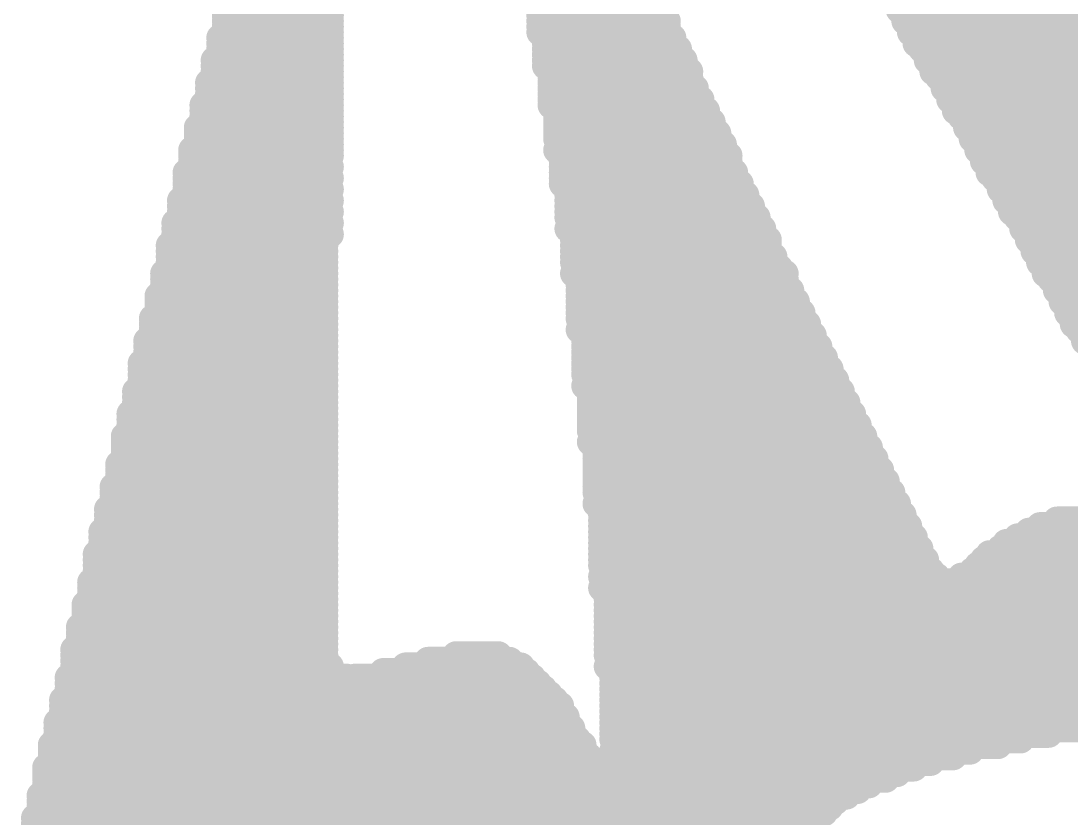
# Model space of a CAD drawing. Extents: x 0 to 127, y 0 to 167.
# Drawn here: x 48.966 to 50.866, y 98.897 to 100.34 of the extents above; entities that cross this region are included whole.
import ezdxf

# ---------------------------------------------------------------- set-up
doc = ezdxf.new("R2010")
doc.units = 0
doc.layers.add('2D_LINE_126', color=222, linetype='CONTINUOUS')

# ---------------------------------------------------------------- blocks, each defined once
blk = doc.blocks.new('SMOOTH_0$0508')
at = {"const_width": 0.0254}
blk.add_lwpolyline([(-0.0127, 0, 1), (0.0127, 0, 1)], format="xyb", close=True, dxfattribs=at)
blk = doc.blocks.new('DRAWING_3017')
at = {"layer": '2D_LINE_126', "const_width": 0.0508}
for points in [[(3.37312, 7.65048), (3.55092, 7.65048)], [(3.93192, 7.65048), (4.15036, 7.65048)], [(4.58216, 7.65048), (4.97332, 7.65048)], [(3.36296, 7.64032), (3.55092, 7.64032)], [(3.93192, 7.64032), (4.15036, 7.64032)], [(4.59232, 7.64032), (4.98348, 7.64032)], [(3.36296, 7.63016), (3.55092, 7.63016)], [(3.36296, 7.62), (3.55092, 7.62)], [(3.93192, 7.63016), (4.16052, 7.63016)], [(3.93192, 7.62), (4.16052, 7.62)], [(4.59232, 7.63016), (4.99364, 7.63016)], [(4.60248, 7.62), (5.0038, 7.62)], [(3.3528, 7.59968), (3.55092, 7.59968)], [(3.36296, 7.60984), (3.55092, 7.60984)], [(3.93192, 7.60984), (4.16052, 7.60984)], [(3.94208, 7.59968), (4.17068, 7.59968)], [(4.60248, 7.60984), (5.02412, 7.60984)], [(4.61264, 7.59968), (5.03428, 7.59968)], [(3.3528, 7.58952), (3.55092, 7.58952)], [(3.3528, 7.57936), (3.55092, 7.57936)], [(3.94208, 7.58952), (4.17068, 7.58952)], [(3.94208, 7.57936), (4.18084, 7.57936)], [(4.61264, 7.58952), (5.04444, 7.58952)], [(4.6228, 7.57936), (5.04444, 7.57936)], [(3.34264, 7.55904), (3.55092, 7.55904)], [(3.3528, 7.5692), (3.55092, 7.5692)], [(3.94208, 7.5692), (4.18084, 7.5692)], [(3.94208, 7.55904), (4.191, 7.55904)], [(4.63296, 7.5692), (5.06476, 7.5692)], [(4.63296, 7.55904), (5.07492, 7.55904)], [(3.34264, 7.54888), (3.55092, 7.54888)], [(3.34264, 7.53872), (3.55092, 7.53872)], [(3.94208, 7.54888), (4.191, 7.54888)], [(3.95224, 7.53872), (4.20116, 7.53872)], [(4.64312, 7.54888), (5.08508, 7.54888)], [(4.64312, 7.53872), (5.09524, 7.53872)], [(3.33248, 7.5184), (3.55092, 7.5184)], [(3.34264, 7.52856), (3.55092, 7.52856)], [(3.95224, 7.52856), (4.20116, 7.52856)], [(3.95224, 7.5184), (4.20116, 7.5184)], [(4.65328, 7.52856), (5.1054, 7.52856)], [(4.66344, 7.5184), (5.11556, 7.5184)], [(3.33248, 7.50824), (3.55092, 7.50824)], [(3.95224, 7.50824), (4.21132, 7.50824)], [(4.66344, 7.50824), (5.12572, 7.50824)], [(3.33248, 7.49808), (3.55092, 7.49808)], [(3.33248, 7.48792), (3.55092, 7.48792)], [(3.95224, 7.49808), (4.21132, 7.49808)], [(3.95224, 7.48792), (4.22148, 7.48792)], [(4.6736, 7.49808), (5.13588, 7.49808)], [(4.6736, 7.48792), (5.14604, 7.48792)], [(3.32232, 7.47776), (3.55092, 7.47776)], [(3.32232, 7.4676), (3.55092, 7.4676)], [(3.95224, 7.47776), (4.22148, 7.47776)], [(3.9624, 7.4676), (4.23164, 7.4676)], [(4.68376, 7.47776), (5.1562, 7.47776)], [(4.68376, 7.4676), (5.16636, 7.4676)], [(3.32232, 7.45744), (3.55092, 7.45744)], [(3.32232, 7.44728), (3.55092, 7.44728)], [(3.9624, 7.45744), (4.23164, 7.45744)], [(3.9624, 7.44728), (4.2418, 7.44728)], [(4.69392, 7.45744), (5.17652, 7.45744)], [(4.70408, 7.44728), (5.18668, 7.44728)], [(3.31216, 7.43712), (3.55092, 7.43712)], [(3.31216, 7.42696), (3.55092, 7.42696)], [(3.9624, 7.43712), (4.2418, 7.43712)], [(3.9624, 7.42696), (4.25196, 7.42696)], [(4.70408, 7.43712), (5.19684, 7.43712)], [(4.71424, 7.42696), (5.207, 7.42696)], [(3.31216, 7.4168), (3.55092, 7.4168)], [(3.31216, 7.40664), (3.55092, 7.40664)], [(3.9624, 7.4168), (4.25196, 7.4168)], [(3.97256, 7.40664), (4.26212, 7.40664)], [(4.71424, 7.4168), (5.21716, 7.4168)], [(4.7244, 7.40664), (5.22732, 7.40664)], [(3.302, 7.39648), (3.55092, 7.39648)], [(3.302, 7.38632), (3.55092, 7.38632)], [(3.9624, 7.39648), (4.26212, 7.39648)], [(3.97256, 7.38632), (4.27228, 7.38632)], [(4.7244, 7.39648), (5.23748, 7.39648)], [(4.73456, 7.38632), (5.24764, 7.38632)], [(3.302, 7.37616), (3.54076, 7.37616)], [(3.302, 7.366), (3.55092, 7.366)], [(3.97256, 7.37616), (4.27228, 7.37616)], [(3.97256, 7.366), (4.27228, 7.366)], [(4.73456, 7.37616), (5.2578, 7.37616)], [(4.74472, 7.366), (5.26796, 7.366)], [(3.29184, 7.35584), (3.54076, 7.35584)], [(3.97256, 7.35584), (4.28244, 7.35584)], [(4.74472, 7.35584), (5.27812, 7.35584)], [(3.29184, 7.34568), (3.55092, 7.34568)], [(3.29184, 7.33552), (3.54076, 7.33552)], [(3.97256, 7.34568), (4.28244, 7.34568)], [(3.97256, 7.33552), (4.2926, 7.33552)], [(4.75488, 7.34568), (5.28828, 7.34568)], [(4.76504, 7.33552), (5.29844, 7.33552)], [(3.29184, 7.32536), (3.55092, 7.32536)], [(3.29184, 7.3152), (3.54076, 7.3152)], [(3.98272, 7.32536), (4.2926, 7.32536)], [(3.98272, 7.3152), (4.30276, 7.3152)], [(4.76504, 7.32536), (5.3086, 7.32536)], [(4.7752, 7.3152), (5.31876, 7.3152)], [(3.28168, 7.30504), (3.55092, 7.30504)], [(3.28168, 7.29488), (3.54076, 7.29488)], [(3.98272, 7.30504), (4.30276, 7.30504)], [(3.98272, 7.29488), (4.31292, 7.29488)], [(4.7752, 7.30504), (5.33908, 7.30504)], [(4.78536, 7.29488), (5.34924, 7.29488)], [(3.28168, 7.28472), (3.55092, 7.28472)], [(3.28168, 7.27456), (3.54076, 7.27456)], [(3.98272, 7.28472), (4.31292, 7.28472)], [(3.98272, 7.27456), (4.32308, 7.27456)], [(4.78536, 7.28472), (5.3594, 7.28472)], [(4.79552, 7.27456), (5.36956, 7.27456)], [(3.27152, 7.2644), (3.55092, 7.2644)], [(3.27152, 7.25424), (3.54076, 7.25424)], [(3.98272, 7.25424), (4.33324, 7.25424)], [(3.99288, 7.2644), (4.32308, 7.2644)], [(4.80568, 7.2644), (5.37972, 7.2644)], [(4.80568, 7.25424), (5.38988, 7.25424)], [(3.27152, 7.24408), (3.55092, 7.24408)], [(3.27152, 7.23392), (3.54076, 7.23392)], [(3.99288, 7.24408), (4.33324, 7.24408)], [(3.99288, 7.23392), (4.3434, 7.23392)], [(4.81584, 7.24408), (5.40004, 7.24408)], [(4.81584, 7.23392), (5.4102, 7.23392)], [(3.26136, 7.22376), (3.54076, 7.22376)], [(3.26136, 7.2136), (3.54076, 7.2136)], [(3.99288, 7.22376), (4.3434, 7.22376)], [(3.99288, 7.2136), (4.3434, 7.2136)], [(4.826, 7.22376), (5.42036, 7.22376)], [(4.826, 7.2136), (5.43052, 7.2136)], [(3.26136, 7.20344), (3.54076, 7.20344)], [(3.99288, 7.20344), (4.35356, 7.20344)], [(4.83616, 7.20344), (5.44068, 7.20344)], [(3.26136, 7.19328), (3.54076, 7.19328)], [(3.26136, 7.18312), (3.54076, 7.18312)], [(3.99288, 7.19328), (4.35356, 7.19328)], [(4.00304, 7.18312), (4.36372, 7.18312)], [(4.83616, 7.19328), (5.45084, 7.19328)], [(4.84632, 7.18312), (5.461, 7.18312)], [(3.2512, 7.17296), (3.54076, 7.17296)], [(3.2512, 7.1628), (3.54076, 7.1628)], [(3.99288, 7.17296), (4.37388, 7.17296)], [(4.00304, 7.1628), (4.37388, 7.1628)], [(4.84632, 7.17296), (5.47116, 7.17296)], [(4.85648, 7.1628), (5.48132, 7.1628)], [(3.2512, 7.15264), (3.54076, 7.15264)], [(3.2512, 7.14248), (3.54076, 7.14248)], [(4.00304, 7.15264), (4.37388, 7.15264)], [(4.00304, 7.14248), (4.38404, 7.14248)], [(4.86664, 7.15264), (5.49148, 7.15264)], [(4.86664, 7.14248), (5.50164, 7.14248)], [(3.24104, 7.13232), (3.54076, 7.13232)], [(3.24104, 7.12216), (3.54076, 7.12216)], [(4.00304, 7.13232), (4.38404, 7.13232)], [(4.00304, 7.12216), (4.3942, 7.12216)], [(4.8768, 7.13232), (5.5118, 7.13232)], [(4.8768, 7.12216), (5.52196, 7.12216)], [(3.24104, 7.112), (3.54076, 7.112)], [(3.24104, 7.10184), (3.54076, 7.10184)], [(4.00304, 7.112), (4.3942, 7.112)], [(4.00304, 7.10184), (4.40436, 7.10184)], [(4.88696, 7.112), (5.53212, 7.112)], [(4.88696, 7.10184), (5.54228, 7.10184)], [(3.23088, 7.09168), (3.54076, 7.09168)], [(3.23088, 7.08152), (3.54076, 7.08152)], [(4.00304, 7.09168), (4.40436, 7.09168)], [(4.0132, 7.08152), (4.41452, 7.08152)], [(4.89712, 7.09168), (5.5626, 7.09168)], [(4.89712, 7.08152), (6.84276, 7.08152)], [(3.23088, 7.07136), (3.54076, 7.07136)], [(4.00304, 7.07136), (4.41452, 7.07136)], [(4.90728, 7.07136), (6.86308, 7.07136)], [(3.22072, 7.05104), (3.54076, 7.05104)], [(3.23088, 7.0612), (3.54076, 7.0612)], [(4.0132, 7.0612), (4.42468, 7.0612)], [(4.0132, 7.05104), (4.42468, 7.05104)], [(4.91744, 7.0612), (6.87324, 7.0612)], [(4.91744, 7.05104), (6.89356, 7.05104)], [(3.22072, 7.04088), (3.54076, 7.04088)], [(3.22072, 7.03072), (3.54076, 7.03072)], [(4.0132, 7.04088), (4.43484, 7.04088)], [(4.0132, 7.03072), (4.43484, 7.03072)], [(3.21056, 7.0104), (3.54076, 7.0104)], [(3.22072, 7.02056), (3.54076, 7.02056)], [(4.0132, 7.02056), (4.445, 7.02056)], [(4.0132, 7.0104), (4.445, 7.0104)], [(3.21056, 7.00024), (3.54076, 7.00024)], [(3.21056, 6.99008), (3.54076, 6.99008)], [(4.0132, 7.00024), (4.45516, 7.00024)], [(4.0132, 6.99008), (4.45516, 6.99008)], [(3.21056, 6.97992), (3.54076, 6.97992)], [(3.21056, 6.96976), (3.54076, 6.96976)], [(4.0132, 6.96976), (4.46532, 6.96976)], [(4.02336, 6.97992), (4.46532, 6.97992)], [(3.2004, 6.9596), (3.54076, 6.9596)], [(3.2004, 6.94944), (3.54076, 6.94944)], [(4.02336, 6.9596), (4.47548, 6.9596)], [(4.02336, 6.94944), (4.47548, 6.94944)], [(3.2004, 6.93928), (3.54076, 6.93928)], [(3.2004, 6.92912), (3.54076, 6.92912)], [(4.02336, 6.93928), (4.48564, 6.93928)], [(4.02336, 6.92912), (4.48564, 6.92912)], [(3.19024, 6.91896), (3.54076, 6.91896)], [(4.02336, 6.91896), (4.4958, 6.91896)], [(3.19024, 6.9088), (3.54076, 6.9088)], [(3.19024, 6.89864), (3.54076, 6.89864)], [(4.02336, 6.9088), (4.4958, 6.9088)], [(4.02336, 6.89864), (4.50596, 6.89864)], [(3.18008, 6.87832), (3.54076, 6.87832)], [(3.19024, 6.88848), (3.54076, 6.88848)], [(4.02336, 6.88848), (4.50596, 6.88848)], [(4.03352, 6.87832), (4.51612, 6.87832)], [(3.18008, 6.86816), (3.54076, 6.86816)], [(3.18008, 6.858), (3.54076, 6.858)], [(4.02336, 6.86816), (4.51612, 6.86816)], [(4.03352, 6.858), (4.52628, 6.858)], [(3.18008, 6.84784), (3.54076, 6.84784)], [(3.18008, 6.83768), (3.54076, 6.83768)], [(4.03352, 6.84784), (4.52628, 6.84784)], [(4.03352, 6.83768), (4.53644, 6.83768)], [(3.16992, 6.82752), (3.54076, 6.82752)], [(3.16992, 6.81736), (3.54076, 6.81736)], [(4.03352, 6.82752), (4.53644, 6.82752)], [(4.03352, 6.81736), (4.5466, 6.81736)], [(3.16992, 6.8072), (3.54076, 6.8072)], [(3.16992, 6.79704), (3.54076, 6.79704)], [(4.03352, 6.8072), (4.5466, 6.8072)], [(4.03352, 6.79704), (4.55676, 6.79704)], [(3.15976, 6.78688), (3.54076, 6.78688)], [(3.15976, 6.77672), (3.54076, 6.77672)], [(4.03352, 6.78688), (4.55676, 6.78688)], [(4.03352, 6.77672), (4.56692, 6.77672)], [(3.15976, 6.76656), (3.54076, 6.76656)], [(4.04368, 6.76656), (4.56692, 6.76656)], [(3.1496, 6.74624), (3.54076, 6.74624)], [(3.15976, 6.7564), (3.54076, 6.7564)], [(4.03352, 6.7564), (4.57708, 6.7564)], [(4.04368, 6.74624), (4.57708, 6.74624)], [(3.1496, 6.73608), (3.54076, 6.73608)], [(3.1496, 6.72592), (3.54076, 6.72592)], [(4.04368, 6.73608), (4.58724, 6.73608)], [(4.04368, 6.72592), (4.58724, 6.72592)], [(4.86664, 6.72592), (4.953, 6.72592)], [(3.13944, 6.7056), (3.54076, 6.7056)], [(3.1496, 6.71576), (3.54076, 6.71576)], [(4.04368, 6.71576), (4.5974, 6.71576)], [(4.04368, 6.7056), (4.5974, 6.7056)], [(4.81584, 6.7056), (5.0038, 6.7056)], [(4.83616, 6.71576), (4.98348, 6.71576)], [(3.13944, 6.69544), (3.54076, 6.69544)], [(3.13944, 6.68528), (3.54076, 6.68528)], [(4.04368, 6.69544), (4.60756, 6.69544)], [(4.04368, 6.68528), (4.60756, 6.68528)], [(4.7752, 6.68528), (5.04444, 6.68528)], [(4.79552, 6.69544), (5.02412, 6.69544)], [(3.12928, 6.66496), (3.54076, 6.66496)], [(3.13944, 6.67512), (3.54076, 6.67512)], [(4.04368, 6.67512), (4.61772, 6.67512)], [(4.04368, 6.66496), (4.61772, 6.66496)], [(4.74472, 6.66496), (5.07492, 6.66496)], [(4.76504, 6.67512), (5.0546, 6.67512)], [(3.12928, 6.6548), (3.54076, 6.6548)], [(3.12928, 6.64464), (3.54076, 6.64464)], [(4.04368, 6.6548), (4.62788, 6.6548)], [(4.04368, 6.64464), (4.62788, 6.64464)], [(4.7244, 6.64464), (5.1054, 6.64464)], [(4.73456, 6.6548), (5.08508, 6.6548)], [(3.12928, 6.63448), (3.54076, 6.63448)], [(4.05384, 6.63448), (4.63804, 6.63448)], [(4.71424, 6.63448), (5.11556, 6.63448)], [(3.11912, 6.61416), (3.54076, 6.61416)], [(3.12928, 6.62432), (3.54076, 6.62432)], [(4.04368, 6.62432), (4.6482, 6.62432)], [(4.05384, 6.61416), (4.66852, 6.61416)], [(4.68376, 6.61416), (7.60476, 6.61416)], [(4.69392, 6.62432), (7.57428, 6.62432)], [(3.11912, 6.604), (3.54076, 6.604)], [(3.11912, 6.59384), (3.54076, 6.59384)], [(4.04368, 6.604), (7.62508, 6.604)], [(4.05384, 6.59384), (8.5598, 6.59384)], [(3.10896, 6.57352), (3.54076, 6.57352)], [(3.11912, 6.58368), (3.54076, 6.58368)], [(4.05384, 6.58368), (8.5598, 6.58368)], [(4.05384, 6.57352), (8.5598, 6.57352)], [(3.10896, 6.56336), (3.54076, 6.56336)], [(3.10896, 6.5532), (3.54076, 6.5532)], [(4.05384, 6.56336), (8.5598, 6.56336)], [(4.05384, 6.5532), (8.5598, 6.5532)], [(3.0988, 6.53288), (3.54076, 6.53288)], [(3.10896, 6.54304), (3.54076, 6.54304)], [(4.05384, 6.54304), (8.5598, 6.54304)], [(4.05384, 6.53288), (8.5598, 6.53288)], [(3.0988, 6.52272), (3.54076, 6.52272)], [(3.0988, 6.51256), (3.54076, 6.51256)], [(4.05384, 6.52272), (8.5598, 6.52272)], [(4.05384, 6.51256), (8.5598, 6.51256)], [(3.08864, 6.49224), (3.54076, 6.49224)], [(3.0988, 6.5024), (3.54076, 6.5024)], [(4.05384, 6.5024), (8.5598, 6.5024)], [(4.05384, 6.49224), (8.5598, 6.49224)], [(3.08864, 6.48208), (3.54076, 6.48208)], [(3.77952, 6.48208), (3.85572, 6.48208)], [(4.05384, 6.48208), (8.5598, 6.48208)], [(3.08864, 6.47192), (3.54076, 6.47192)], [(3.08864, 6.46176), (3.55092, 6.46176)], [(3.68808, 6.46176), (3.89636, 6.46176)], [(3.72872, 6.47192), (3.87604, 6.47192)], [(4.05384, 6.46176), (8.5598, 6.46176)], [(4.064, 6.47192), (8.5598, 6.47192)], [(3.07848, 6.44144), (3.5814, 6.44144)], [(3.08864, 6.4516), (3.55092, 6.4516)], [(3.59664, 6.44144), (3.91668, 6.44144)], [(3.64744, 6.4516), (3.90652, 6.4516)], [(4.064, 6.4516), (8.5598, 6.4516)], [(4.064, 6.44144), (8.5598, 6.44144)], [(3.07848, 6.43128), (3.92684, 6.43128)], [(3.07848, 6.42112), (3.937, 6.42112)], [(4.064, 6.43128), (8.5598, 6.43128)], [(4.064, 6.42112), (8.5598, 6.42112)], [(3.06832, 6.4008), (3.95732, 6.4008)], [(3.07848, 6.41096), (3.94716, 6.41096)], [(4.064, 6.41096), (8.5598, 6.41096)], [(4.064, 6.4008), (8.5598, 6.4008)], [(3.06832, 6.39064), (3.96748, 6.39064)], [(3.06832, 6.38048), (3.96748, 6.38048)], [(4.064, 6.39064), (8.5598, 6.39064)], [(4.064, 6.38048), (5.12572, 6.38048)], [(3.05816, 6.36016), (3.97764, 6.36016)], [(3.06832, 6.37032), (3.97764, 6.37032)], [(4.064, 6.37032), (5.02412, 6.37032)], [(4.064, 6.36016), (4.97332, 6.36016)], [(3.05816, 6.35), (3.9878, 6.35)], [(3.05816, 6.33984), (3.9878, 6.33984)], [(4.064, 6.35), (4.9022, 6.35)], [(4.064, 6.33984), (4.8514, 6.33984)], [(4.91744, 6.35), (4.92252, 6.35)], [(3.05816, 6.32968), (3.99796, 6.32968)], [(4.064, 6.32968), (4.8006, 6.32968)], [(3.048, 6.31952), (4.00812, 6.31952)], [(3.048, 6.30936), (4.00812, 6.30936)], [(4.064, 6.30936), (4.70916, 6.30936)], [(4.07416, 6.31952), (4.75996, 6.31952)], [(3.048, 6.2992), (4.01828, 6.2992)], [(3.048, 6.28904), (4.01828, 6.28904)], [(4.07416, 6.2992), (4.67868, 6.2992)], [(4.07416, 6.28904), (4.63804, 6.28904)], [(3.03784, 6.27888), (4.02844, 6.27888)], [(3.03784, 6.26872), (4.0386, 6.26872)], [(4.07416, 6.27888), (4.60756, 6.27888)], [(4.07416, 6.26872), (4.57708, 6.26872)], [(3.03784, 6.25856), (4.55676, 6.25856)], [(3.03784, 6.2484), (4.52628, 6.2484)], [(3.02768, 6.22808), (4.48564, 6.22808)], [(3.03784, 6.23824), (4.50596, 6.23824)], [(3.02768, 6.21792), (4.46532, 6.21792)], [(3.02768, 6.20776), (4.45516, 6.20776)], [(3.01752, 6.18744), (4.42468, 6.18744)], [(3.02768, 6.1976), (4.445, 6.1976)], [(3.01752, 6.17728), (4.42468, 6.17728)], [(3.01752, 6.16712), (4.41452, 6.16712)]]:
    blk.add_lwpolyline(points, dxfattribs=at)
at = {"layer": '2D_LINE_126'}
for p in [(3.37312, 7.65048), (3.55092, 7.65048), (3.93192, 7.65048), (4.15036, 7.65048), (4.58216, 7.65048), (3.36296, 7.64032), (3.55092, 7.64032), (3.93192, 7.64032), (4.15036, 7.64032), (4.59232, 7.64032), (3.36296, 7.63016), (3.36296, 7.62), (3.55092, 7.63016), (3.55092, 7.62), (3.93192, 7.63016), (3.93192, 7.62), (4.16052, 7.63016), (4.16052, 7.62), (4.59232, 7.63016), (4.60248, 7.62), (3.3528, 7.59968), (3.36296, 7.60984), (3.55092, 7.60984), (3.55092, 7.59968), (3.93192, 7.60984), (3.94208, 7.59968), (4.16052, 7.60984), (4.17068, 7.59968), (4.60248, 7.60984), (4.61264, 7.59968), (3.3528, 7.58952), (3.3528, 7.57936), (3.55092, 7.58952), (3.55092, 7.57936), (3.94208, 7.58952), (3.94208, 7.57936), (4.17068, 7.58952), (4.18084, 7.57936), (4.61264, 7.58952), (4.6228, 7.57936), (3.34264, 7.55904), (3.3528, 7.5692), (3.55092, 7.5692), (3.55092, 7.55904), (3.94208, 7.5692), (3.94208, 7.55904), (4.18084, 7.5692), (4.191, 7.55904), (4.63296, 7.5692), (4.63296, 7.55904), (3.34264, 7.54888), (3.34264, 7.53872), (3.55092, 7.54888), (3.55092, 7.53872), (3.94208, 7.54888), (3.95224, 7.53872), (4.191, 7.54888), (4.20116, 7.53872), (4.64312, 7.54888), (4.64312, 7.53872), (3.33248, 7.5184), (3.34264, 7.52856), (3.55092, 7.52856), (3.55092, 7.5184), (3.95224, 7.52856), (3.95224, 7.5184), (4.20116, 7.52856), (4.20116, 7.5184), (4.65328, 7.52856), (4.66344, 7.5184), (3.33248, 7.50824), (3.55092, 7.50824), (3.95224, 7.50824), (4.21132, 7.50824), (4.66344, 7.50824), (3.33248, 7.49808), (3.33248, 7.48792), (3.55092, 7.49808), (3.55092, 7.48792), (3.95224, 7.49808), (3.95224, 7.48792), (4.21132, 7.49808), (4.22148, 7.48792), (4.6736, 7.49808), (4.6736, 7.48792), (3.32232, 7.47776), (3.32232, 7.4676), (3.55092, 7.47776), (3.55092, 7.4676), (3.95224, 7.47776), (3.9624, 7.4676), (4.22148, 7.47776), (4.23164, 7.4676), (4.68376, 7.47776), (4.68376, 7.4676), (3.32232, 7.45744), (3.32232, 7.44728), (3.55092, 7.45744), (3.55092, 7.44728), (3.9624, 7.45744), (3.9624, 7.44728), (4.23164, 7.45744), (4.2418, 7.44728), (4.69392, 7.45744), (4.70408, 7.44728), (3.31216, 7.43712), (3.31216, 7.42696), (3.55092, 7.43712), (3.55092, 7.42696), (3.9624, 7.43712), (3.9624, 7.42696), (4.2418, 7.43712), (4.25196, 7.42696), (4.70408, 7.43712), (4.71424, 7.42696), (3.31216, 7.4168), (3.31216, 7.40664), (3.55092, 7.4168), (3.55092, 7.40664), (3.9624, 7.4168), (3.97256, 7.40664), (4.25196, 7.4168), (4.26212, 7.40664), (4.71424, 7.4168), (4.7244, 7.40664), (3.302, 7.39648), (3.302, 7.38632), (3.55092, 7.39648), (3.55092, 7.38632), (3.9624, 7.39648), (3.97256, 7.38632), (4.26212, 7.39648), (4.27228, 7.38632), (4.7244, 7.39648), (4.73456, 7.38632), (3.302, 7.37616), (3.302, 7.366), (3.54076, 7.37616), (3.55092, 7.366), (3.97256, 7.37616), (3.97256, 7.366), (4.27228, 7.37616), (4.27228, 7.366), (4.73456, 7.37616), (4.74472, 7.366), (3.29184, 7.35584), (3.54076, 7.35584), (3.97256, 7.35584), (4.28244, 7.35584), (4.74472, 7.35584), (3.29184, 7.34568), (3.29184, 7.33552), (3.54076, 7.33552), (3.55092, 7.34568), (3.97256, 7.34568), (3.97256, 7.33552), (4.28244, 7.34568), (4.2926, 7.33552), (4.75488, 7.34568), (4.76504, 7.33552), (3.29184, 7.32536), (3.29184, 7.3152), (3.54076, 7.3152), (3.55092, 7.32536), (3.98272, 7.32536), (3.98272, 7.3152), (4.2926, 7.32536), (4.30276, 7.3152), (4.76504, 7.32536), (4.7752, 7.3152), (3.28168, 7.30504), (3.28168, 7.29488), (3.54076, 7.29488), (3.55092, 7.30504), (3.98272, 7.30504), (3.98272, 7.29488), (4.30276, 7.30504), (4.31292, 7.29488), (4.7752, 7.30504), (4.78536, 7.29488), (3.28168, 7.28472), (3.28168, 7.27456), (3.54076, 7.27456), (3.55092, 7.28472), (3.98272, 7.28472), (3.98272, 7.27456), (4.31292, 7.28472), (4.32308, 7.27456), (4.78536, 7.28472), (4.79552, 7.27456), (3.27152, 7.2644), (3.27152, 7.25424), (3.54076, 7.25424), (3.55092, 7.2644), (3.98272, 7.25424), (3.99288, 7.2644), (4.32308, 7.2644), (4.33324, 7.25424), (4.80568, 7.2644), (4.80568, 7.25424), (3.27152, 7.24408), (3.27152, 7.23392), (3.54076, 7.23392), (3.55092, 7.24408), (3.99288, 7.24408), (3.99288, 7.23392), (4.33324, 7.24408), (4.3434, 7.23392), (4.81584, 7.24408), (4.81584, 7.23392), (3.26136, 7.22376), (3.26136, 7.2136), (3.54076, 7.22376), (3.54076, 7.2136), (3.99288, 7.22376), (3.99288, 7.2136), (4.3434, 7.22376), (4.3434, 7.2136), (4.826, 7.22376), (4.826, 7.2136), (3.26136, 7.20344), (3.54076, 7.20344), (3.99288, 7.20344), (4.35356, 7.20344), (4.83616, 7.20344), (3.26136, 7.19328), (3.26136, 7.18312), (3.54076, 7.19328), (3.54076, 7.18312), (3.99288, 7.19328), (4.00304, 7.18312), (4.35356, 7.19328), (4.36372, 7.18312), (4.83616, 7.19328), (4.84632, 7.18312), (3.2512, 7.17296), (3.2512, 7.1628), (3.54076, 7.17296), (3.54076, 7.1628), (3.99288, 7.17296), (4.00304, 7.1628), (4.37388, 7.17296), (4.37388, 7.1628), (4.84632, 7.17296), (4.85648, 7.1628), (3.2512, 7.15264), (3.2512, 7.14248), (3.54076, 7.15264), (3.54076, 7.14248), (4.00304, 7.15264), (4.00304, 7.14248), (4.37388, 7.15264), (4.38404, 7.14248), (4.86664, 7.15264), (4.86664, 7.14248), (3.24104, 7.13232), (3.24104, 7.12216), (3.54076, 7.13232), (3.54076, 7.12216), (4.00304, 7.13232), (4.00304, 7.12216), (4.38404, 7.13232), (4.3942, 7.12216), (4.8768, 7.13232), (4.8768, 7.12216), (3.24104, 7.112), (3.24104, 7.10184), (3.54076, 7.112), (3.54076, 7.10184), (4.00304, 7.112), (4.00304, 7.10184), (4.3942, 7.112), (4.40436, 7.10184), (4.88696, 7.112), (4.88696, 7.10184), (3.23088, 7.09168), (3.23088, 7.08152), (3.54076, 7.09168), (3.54076, 7.08152), (4.00304, 7.09168), (4.0132, 7.08152), (4.40436, 7.09168), (4.41452, 7.08152), (4.89712, 7.09168), (4.89712, 7.08152), (3.23088, 7.07136), (3.54076, 7.07136), (4.00304, 7.07136), (4.41452, 7.07136), (4.90728, 7.07136), (3.22072, 7.05104), (3.23088, 7.0612), (3.54076, 7.0612), (3.54076, 7.05104), (4.0132, 7.0612), (4.0132, 7.05104), (4.42468, 7.0612), (4.42468, 7.05104), (4.91744, 7.0612), (4.91744, 7.05104), (3.22072, 7.04088), (3.22072, 7.03072), (3.54076, 7.04088), (3.54076, 7.03072), (4.0132, 7.04088), (4.0132, 7.03072), (4.43484, 7.04088), (4.43484, 7.03072), (3.21056, 7.0104), (3.22072, 7.02056), (3.54076, 7.02056), (3.54076, 7.0104), (4.0132, 7.02056), (4.0132, 7.0104), (4.445, 7.02056), (4.445, 7.0104), (3.21056, 7.00024), (3.21056, 6.99008), (3.54076, 7.00024), (3.54076, 6.99008), (4.0132, 7.00024), (4.0132, 6.99008), (4.45516, 7.00024), (4.45516, 6.99008), (3.21056, 6.97992), (3.21056, 6.96976), (3.54076, 6.97992), (3.54076, 6.96976), (4.0132, 6.96976), (4.02336, 6.97992), (4.46532, 6.97992), (4.46532, 6.96976), (3.2004, 6.9596), (3.2004, 6.94944), (3.54076, 6.9596), (3.54076, 6.94944), (4.02336, 6.9596), (4.02336, 6.94944), (4.47548, 6.9596), (4.47548, 6.94944), (3.2004, 6.93928), (3.2004, 6.92912), (3.54076, 6.93928), (3.54076, 6.92912), (4.02336, 6.93928), (4.02336, 6.92912), (4.48564, 6.93928), (4.48564, 6.92912), (3.19024, 6.91896), (3.54076, 6.91896), (4.02336, 6.91896), (4.4958, 6.91896), (3.19024, 6.9088), (3.19024, 6.89864), (3.54076, 6.9088), (3.54076, 6.89864), (4.02336, 6.9088), (4.02336, 6.89864), (4.4958, 6.9088), (4.50596, 6.89864), (3.18008, 6.87832), (3.19024, 6.88848), (3.54076, 6.88848), (3.54076, 6.87832), (4.02336, 6.88848), (4.03352, 6.87832), (4.50596, 6.88848), (4.51612, 6.87832), (3.18008, 6.86816), (3.18008, 6.858), (3.54076, 6.86816), (3.54076, 6.858), (4.02336, 6.86816), (4.03352, 6.858), (4.51612, 6.86816), (4.52628, 6.858), (3.18008, 6.84784), (3.18008, 6.83768), (3.54076, 6.84784), (3.54076, 6.83768), (4.03352, 6.84784), (4.03352, 6.83768), (4.52628, 6.84784), (4.53644, 6.83768), (3.16992, 6.82752), (3.16992, 6.81736), (3.54076, 6.82752), (3.54076, 6.81736), (4.03352, 6.82752), (4.03352, 6.81736), (4.53644, 6.82752), (4.5466, 6.81736), (3.16992, 6.8072), (3.16992, 6.79704), (3.54076, 6.8072), (3.54076, 6.79704), (4.03352, 6.8072), (4.03352, 6.79704), (4.5466, 6.8072), (4.55676, 6.79704), (3.15976, 6.78688), (3.15976, 6.77672), (3.54076, 6.78688), (3.54076, 6.77672), (4.03352, 6.78688), (4.03352, 6.77672), (4.55676, 6.78688), (4.56692, 6.77672), (3.15976, 6.76656), (3.54076, 6.76656), (4.04368, 6.76656), (4.56692, 6.76656), (3.1496, 6.74624), (3.15976, 6.7564), (3.54076, 6.7564), (3.54076, 6.74624), (4.03352, 6.7564), (4.04368, 6.74624), (4.57708, 6.7564), (4.57708, 6.74624), (3.1496, 6.73608), (3.1496, 6.72592), (3.54076, 6.73608), (3.54076, 6.72592), (4.04368, 6.73608), (4.04368, 6.72592), (4.58724, 6.73608), (4.58724, 6.72592), (4.86664, 6.72592), (3.13944, 6.7056), (3.1496, 6.71576), (3.54076, 6.71576), (3.54076, 6.7056), (4.04368, 6.71576), (4.04368, 6.7056), (4.5974, 6.71576), (4.5974, 6.7056), (4.81584, 6.7056), (4.83616, 6.71576), (3.13944, 6.69544), (3.13944, 6.68528), (3.54076, 6.69544), (3.54076, 6.68528), (4.04368, 6.69544), (4.04368, 6.68528), (4.60756, 6.69544), (4.60756, 6.68528), (4.7752, 6.68528), (4.79552, 6.69544), (3.12928, 6.66496), (3.13944, 6.67512), (3.54076, 6.67512), (3.54076, 6.66496), (4.04368, 6.67512), (4.04368, 6.66496), (4.61772, 6.67512), (4.61772, 6.66496), (4.74472, 6.66496), (4.76504, 6.67512), (3.12928, 6.6548), (3.12928, 6.64464), (3.54076, 6.6548), (3.54076, 6.64464), (4.04368, 6.6548), (4.04368, 6.64464), (4.62788, 6.6548), (4.62788, 6.64464), (4.7244, 6.64464), (4.73456, 6.6548), (3.12928, 6.63448), (3.54076, 6.63448), (4.05384, 6.63448), (4.63804, 6.63448), (4.71424, 6.63448), (3.11912, 6.61416), (3.12928, 6.62432), (3.54076, 6.62432), (3.54076, 6.61416), (4.04368, 6.62432), (4.05384, 6.61416), (4.6482, 6.62432), (4.66852, 6.61416), (4.68376, 6.61416), (4.69392, 6.62432), (3.11912, 6.604), (3.11912, 6.59384), (3.54076, 6.604), (3.54076, 6.59384), (4.04368, 6.604), (4.05384, 6.59384), (3.10896, 6.57352), (3.11912, 6.58368), (3.54076, 6.58368), (3.54076, 6.57352), (4.05384, 6.58368), (4.05384, 6.57352), (3.10896, 6.56336), (3.10896, 6.5532), (3.54076, 6.56336), (3.54076, 6.5532), (4.05384, 6.56336), (4.05384, 6.5532), (3.0988, 6.53288), (3.10896, 6.54304), (3.54076, 6.54304), (3.54076, 6.53288), (4.05384, 6.54304), (4.05384, 6.53288), (3.0988, 6.52272), (3.0988, 6.51256), (3.54076, 6.52272), (3.54076, 6.51256), (4.05384, 6.52272), (4.05384, 6.51256), (3.08864, 6.49224), (3.0988, 6.5024), (3.54076, 6.5024), (3.54076, 6.49224), (4.05384, 6.5024), (4.05384, 6.49224), (3.08864, 6.48208), (3.54076, 6.48208), (3.77952, 6.48208), (3.85572, 6.48208), (4.05384, 6.48208), (3.08864, 6.47192), (3.08864, 6.46176), (3.54076, 6.47192), (3.55092, 6.46176), (3.68808, 6.46176), (3.72872, 6.47192), (3.87604, 6.47192), (3.89636, 6.46176), (4.05384, 6.46176), (4.064, 6.47192), (3.07848, 6.44144), (3.08864, 6.4516), (3.55092, 6.4516), (3.5814, 6.44144), (3.59664, 6.44144), (3.64744, 6.4516), (3.90652, 6.4516), (3.91668, 6.44144), (4.064, 6.4516), (4.064, 6.44144), (3.07848, 6.43128), (3.07848, 6.42112), (3.92684, 6.43128), (3.937, 6.42112), (4.064, 6.43128), (4.064, 6.42112), (3.06832, 6.4008), (3.07848, 6.41096), (3.94716, 6.41096), (3.95732, 6.4008), (4.064, 6.41096), (4.064, 6.4008), (3.06832, 6.39064), (3.06832, 6.38048), (3.96748, 6.39064), (3.96748, 6.38048), (4.064, 6.39064), (4.064, 6.38048), (3.05816, 6.36016), (3.06832, 6.37032), (3.97764, 6.37032), (3.97764, 6.36016), (4.064, 6.37032), (4.064, 6.36016), (3.05816, 6.35), (3.05816, 6.33984), (3.9878, 6.35), (3.9878, 6.33984), (4.064, 6.35), (4.064, 6.33984), (4.8514, 6.33984), (4.9022, 6.35), (4.91744, 6.35), (3.05816, 6.32968), (3.99796, 6.32968), (4.064, 6.32968), (4.8006, 6.32968), (3.048, 6.31952), (3.048, 6.30936), (4.00812, 6.31952), (4.00812, 6.30936), (4.064, 6.30936), (4.07416, 6.31952), (4.70916, 6.30936), (4.75996, 6.31952), (3.048, 6.2992), (3.048, 6.28904), (4.01828, 6.2992), (4.01828, 6.28904), (4.07416, 6.2992), (4.07416, 6.28904), (4.63804, 6.28904), (4.67868, 6.2992), (3.03784, 6.27888), (3.03784, 6.26872), (4.02844, 6.27888), (4.0386, 6.26872), (4.07416, 6.27888), (4.07416, 6.26872), (4.57708, 6.26872), (4.60756, 6.27888), (3.03784, 6.25856), (3.03784, 6.2484), (4.52628, 6.2484), (4.55676, 6.25856), (3.02768, 6.22808), (3.03784, 6.23824), (4.48564, 6.22808), (4.50596, 6.23824), (3.02768, 6.21792), (3.02768, 6.20776), (4.45516, 6.20776), (4.46532, 6.21792), (3.01752, 6.18744), (3.02768, 6.1976), (4.42468, 6.18744), (4.445, 6.1976), (3.01752, 6.17728), (4.42468, 6.17728), (3.01752, 6.16712), (4.41452, 6.16712)]:
    blk.add_blockref('SMOOTH_0$0508', p, dxfattribs=at)

msp = doc.modelspace()

# ---------------------------------------------------------------- block references
msp.add_blockref('DRAWING_3017', (45.974, 92.71))

doc.saveas('drawing.dxf')
